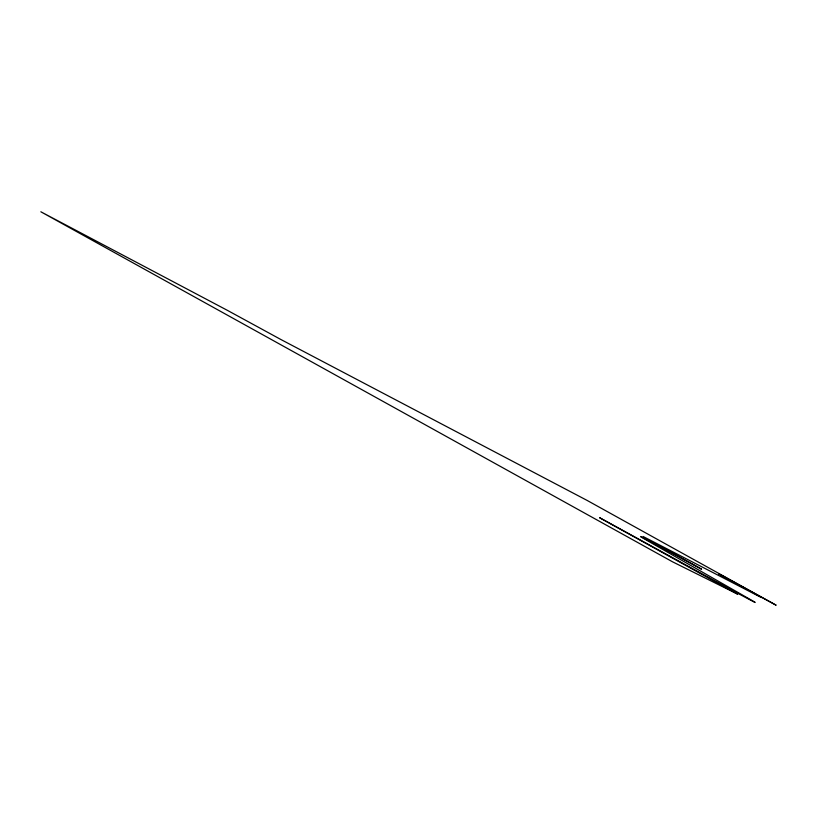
<?xml version="1.0" encoding="UTF-8"?>
<svg xmlns="http://www.w3.org/2000/svg" width="817" height="817" viewBox="0 0 817 817"><rect width="100%" height="100%" fill="white"/><g stroke="black" fill="none" stroke-linecap="round" stroke-linejoin="round"><path stroke-width="1.23" d="M737.588 594.133L672.514 561.8L40.85 211.787L227.443 310.378L281.191 339.678L587.157 500.443L776.15 605.213L718.735 573.891L761.373 597.574L643.04 536.463L701.578 569.194L679.713 557.327A206.17 1.185 28.9 0 0 644.123 538.791L751.313 600.076A110.724 0.715 28.9 0 1 673.954 558.409L599.607 517.712L737.588 594.133"/></g></svg>
